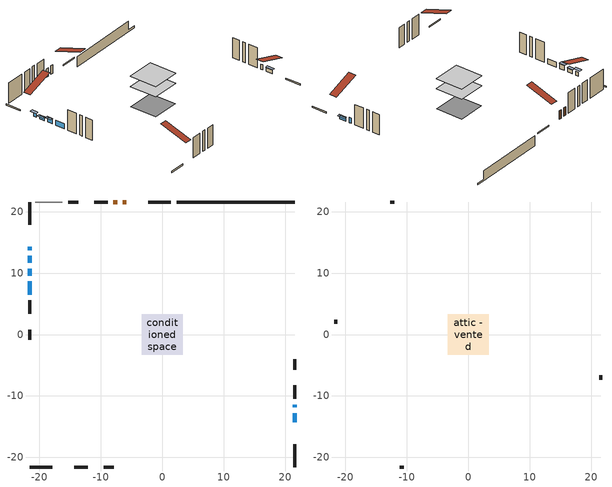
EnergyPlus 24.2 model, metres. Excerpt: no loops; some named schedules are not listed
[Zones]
conditioned space
 floor adiabatic (AdiabaticFloorConstruction): -3.32,-3.32 -3.32,3.32 3.32,3.32 3.32,-3.32 z4.27
 floor foundation (Slab1 construction): -3.23,-3.23 -3.23,3.23 3.23,3.23 3.23,-3.23 z-0.61
 wall outside (RimJoist1 construction): 1.42,21.55 -2.27,21.55 / -21.55,-21.55 -17.86,-21.55 / -21.55,21.55 -21.55,17.86 / 21.55,-21.55 21.55,-17.86 z1.83:2.13
 wall outside (AdiabaticWallConstruction 1): -5.83,21.55 -6.42,21.55 / -7.35,21.55 -7.95,21.55 z1.83:3.86
 wall outside (AdiabaticWallConstruction): -21.55,14.31 -21.55,13.72 z1.83:2.75; 21.55,-14.3 21.55,-12.78 z1.83:2.64; -21.55,12.79 -21.55,11.65 z1.83:2.65; -21.55,10.72 -21.55,9.57 z1.83:2.97; 21.55,-11.85 21.55,-11.41 / -21.55,8.65 -21.55,6.48 z1.83:3.05
 wall outside (Wall1 construction): -8.88,21.55 -11.07,21.55 / -14.3,-21.55 -12.11,-21.55 / -21.55,5.55 -21.55,3.36 / 21.55,-10.48 21.55,-8.29 z1.83:6.71
 wall outside (Wall3 construction): -13.62,21.55 -15.32,21.55 / -9.56,-21.55 -7.86,-21.55 / -21.55,0.8 -21.55,-0.89 / 21.55,-5.73 21.55,-4.04 z1.83:6.71
 wall foundation (FoundationWall1 construction): 2.35,21.55,-0.61 2.35,21.55,1.83 19.63,21.55,1.83 19.63,21.55,-0.18 21.55,21.55,-0.18 21.55,21.55,-0.61
 wall adiabatic (Wall4 construction): -16.25,21.55 -20.62,21.55 z1.83:6.71
 window (WindowConstruction 3): -21.55,14.3 -21.55,13.72 z1.83:2.74
 window (WindowConstruction): 21.55,-14.3 21.55,-12.78 z1.83:2.64
 window (WindowConstruction 1): -21.55,12.79 -21.55,11.65 z1.83:2.64
 window (WindowConstruction 2): -21.55,10.72 -21.55,9.57 z1.83:2.97
 window (WindowConstruction 5): 21.55,-11.85 21.55,-11.41 z1.83:3.05
 window (WindowConstruction 4): -21.55,8.65 -21.55,6.48 z1.83:3.05
 door (Door): -5.83,21.55 -6.42,21.55 z1.83:3.86
 door (Door 1): -7.35,21.55 -7.95,21.55 z1.83:3.86
 ceiling adiabatic (AdiabaticFloorConstruction): 3.32,-3.32 3.32,3.32 -3.32,3.32 -3.32,-3.32 z4.27
attic - vented
 floor to conditioned space (Floor1 construction Reversed): -3.32,-3.32 -3.32,3.32 3.32,3.32 3.32,-3.32 z6.71
 wall outside (Wall2 construction): -12,21.55 -12.69,21.55 / -11.18,-21.55 -10.48,-21.55 / -21.55,2.43 -21.55,1.73 / 21.55,-7.36 21.55,-6.66 z1.83:6.71
 roof outside (Roof1 construction): -4.9,21.55,6.71 -4.9,15.09,8.86 -3.2,15.09,8.86 -3.2,21.55,6.71; -15.23,-21.55,6.71 -15.23,-15.09,8.86 -16.94,-15.09,8.86 -16.94,-21.55,6.71; -21.55,15.23,6.71 -15.09,15.23,8.86 -15.09,16.94,8.86 -21.55,16.94,6.71; 21.55,-15.23,6.71 15.09,-15.23,8.86 15.09,-16.94,8.86 21.55,-16.94,6.71
shading: -21.55,13.26 -21.55,14.76 -22.16,14.76 -22.16,13.26 z3.2; 21.55,-12.63 21.55,-14.45 22.16,-14.45 22.16,-12.63 z2.79; -21.55,11.5 -21.55,12.94 -22.16,12.94 -22.16,11.5 z2.79; -21.55,9.43 -21.55,10.87 -22.16,10.87 -22.16,9.43 z3.12
[Building]
Building 1: Terrain=Suburbs
[Site:Location]
Saint John AP_NB: Latitude {deg}=45.32; Longitude {deg}=-65.89; Time Zone {hr}=-4; Elevation {m}=109; Keep Site Location Information=Yes
[Site:GroundTemperature:Shallow]
1.82357, -0.0370019, -0.186003, 0.696932, 4.24142, 7.7694, 10.828, 12.7655, 12.9301, 11.3543, 8.37368, 4.95392
[Site:WaterMainsTemperature]
Calculation Method=Schedule; Temperature Schedule=mains temperature schedule
[Material] Roughness=Rough; Thermal Absorptance=0.9
Name | Thickness {m} | Conductivity {W/m-K} | Density {kg/m3} | Specific Heat {J/kg-K} | Solar Absorptance | Visible Absorptance
asphalt or fiberglass shingles | 0.00635 | 0.162714 | 1121.4 | 1465.45 | 0.4 | 0.4
ceiling loosefill ins | 0.169333 | 0.0480833 | 16.02 | 1046.75 | 0.7 | 0.7
ceiling stud and cavity | 0.1397 | 0.154352 | 65.682 | 1177.47 | 0.7 | 0.7
concrete 4.0 in. | 0.1016 | 1.803125 | 2242.8 | 837.4 | 0.7 | 0.7
concrete 8.0 in. | 0.2032 | 1.803125 | 2242.8 | 837.4 | 0.7 | 0.7
door material | 0.04445 | 0.053851 | 512.64 | 1214.23 | 0.7 | 0.7
floor covering | 0.0127 | 0.0433444 | 54.468 | 1339.84 | 0.6 | 0.6
floor rigid ins; wall rigid ins | 0.512978 | 0.029427 | 32.04 | 1214.23 | 0.7 | 0.7
floor stud and cavity | 0.1397 | 1.75129 | 37.0049 | 1207.88 | 0.7 | 0.7
furniture material conditioned space 1 | 0.1524 | 0.115458 | 640.8 | 1214.23 | 0.6 | 0.6
gypsum board | 0.0127 | 0.160291 | 801 | 837.4 | 0.6 | 0.6
osb sheathing 0.5 in. | 0.0127 | 0.115458 | 512.64 | 1214.23 | 0.7 | 0.7
osb sheathing 0.5 in. 1 | 0.0127 | 0.115458 | 512.64 | 1214.23 | 0.4 | 0.4
osb sheathing 0.75 in. | 0.01905 | 0.115458 | 512.64 | 1214.23 | 0.7 | 0.7
osb sheathing 2.0 in. | 0.0508 | 0.115458 | 512.64 | 1214.23 | 0.7 | 0.7
rim joist stud and cavity | 0.0508 | 0.035724 | 125.044 | 1163.47 | 0.6 | 0.6
slab rigid ins | 0.00025908 | 0.029427 | 32.04 | 1214.23 | 0.7 | 0.7
wall stud and cavity | 0.1397 | 0.0969908 | 139.0536 | 1170.24 | 0.7 | 0.7
wall stud and cavity 1 | 0.0889 | 6.1454 | 50.32683 | 1063.81 | 0.6 | 0.6
wall stud and cavity 2 | 0.1397 | 0.0978328 | 139.0536 | 1170.24 | 0.7 | 0.7
wall stud and cavity 3 | 0.1397 | 0.0871329 | 139.0536 | 1170.24 | 0.7 | 0.7
wall stud and cavity 4 | 0.0889 | 0.380278 | 52.3479 | 1209.89 | 0.7 | 0.7
wall stud and cavity 5 | 0.0889 | 0.391764 | 83.0341 | 1211.67 | 0.7 | 0.7
wood siding | 0.0254 | 0.102417 | 544.68 | 1172.36 | 0.4 | 0.4
wood siding 1 | 0.00254 | 0.102417 | 544.68 | 1172.36 | 0.4 | 0.4
wood siding 2; wood siding 3; wood siding 4 | 0.0254 | 0.102417 | 544.68 | 1172.36 | 0.7 | 0.7
[WindowMaterial:SimpleGlazingSystem]
Name | U-Factor {W/m2-K} | Solar Heat Gain Coefficient
WindowMaterial | 2.06622 | 0.51
WindowMaterial 1 | 2.10597 | 0.49
WindowMaterial 2 | 2.06793 | 0.52
WindowMaterial 3 | 3.04 | 0.46
WindowMaterial 4 | 1.85898 | 0.64
[Construction]
AdiabaticFloorConstruction: floor stud and cavity, floor rigid ins, osb sheathing 0.75 in., floor covering
AdiabaticWallConstruction: wood siding 3, wall rigid ins, wall stud and cavity 4, gypsum board
AdiabaticWallConstruction 1: wood siding 4, wall rigid ins, wall stud and cavity 4, gypsum board
Door; Door 1: door material
Floor1 construction Reversed: gypsum board, ceiling stud and cavity, ceiling loosefill ins
FoundationWall1 construction: concrete 8.0 in.
furniture construction conditioned space 1: furniture material conditioned space 1
PartitionWallConstruction: gypsum board, wall stud and cavity 5, gypsum board
RimJoist1 construction: wood siding 2, osb sheathing 2.0 in., rim joist stud and cavity
Roof1 construction: asphalt or fiberglass shingles
Slab1 construction: slab rigid ins, concrete 4.0 in.
Wall1 construction: wood siding, osb sheathing 0.5 in., wall stud and cavity, gypsum board
Wall2 construction: wood siding 1, wall stud and cavity 1
Wall3 construction: wood siding, osb sheathing 0.5 in., wall stud and cavity 2, gypsum board
Wall4 construction: osb sheathing 0.5 in. 1, wall stud and cavity 3, gypsum board
WindowConstruction: WindowMaterial
WindowConstruction 1: WindowMaterial 1
WindowConstruction 2: WindowMaterial 2
WindowConstruction 3; WindowConstruction 5: WindowMaterial 3
WindowConstruction 4: WindowMaterial 4
[Zone] Multiplier=1; Part of Total Floor Area=Yes
Name | Volume {m3}
attic - vented | 15.4035
conditioned space | 223.2
[Space]
Name | Zone | Volume {m3}
attic - vented 1 | attic - vented | 15.4035
conditioned space 1 | conditioned space | 223.2
[ZoneInfiltration:EffectiveLeakageArea]
infil attic - vented 1: Zone or Space=attic - vented 1; Schedule=Always On Discrete; Effective Air Leakage Area {cm2}=1554.35; Stack Coefficient=0.00048895; Wind Coefficient=1.49401e-05
[ZoneMixing]
whole house fan mix: Zone or Space=attic - vented; Schedule=Always On Continuous; Design Flow Rate Calculation Method=Flow/Zone; Design Flow Rate {m3/s}=0; Source Zone or Space=conditioned space
[SurfaceProperty:ExposedFoundationPerimeter]
Slab1: Exposed Perimeter Calculation Method=TotalExposedPerimeter; Total Exposed Perimeter {m}=19.202
[InternalMass] Zone or ZoneList=conditioned space; Space or SpaceList=conditioned space 1
Name | Construction | Surface Area {m2}
furniture mass conditioned space 1 | furniture construction conditioned space 1 | 34.3239
partition wall mass | PartitionWallConstruction | 85.8098
[Lights]
interior lighting: Zone or ZoneList or Space or SpaceList=conditioned space 1; Schedule=interior lighting schedule; Design Level Calculation Method=LightingLevel; Lighting Level {W}=343.2; Return Air Fraction=0; Fraction Radiant=0.6; Fraction Visible=0.2; Fraction Replaceable=1
[People]
occupants: Zone or ZoneList or Space or SpaceList=conditioned space 1; Number of People Schedule=occupants schedule; Number of People Calculation Method=People; Number of People=3; Fraction Radiant=0.314171; Sensible Heat Fraction=0.56303; Activity Level Schedule=occupants activity schedule; Carbon Dioxide Generation Rate {m3/s-W}=0; Enable ASHRAE 55 Comfort Warnings=No; Mean Radiant Temperature Calculation Type=EnclosureAveraged
[ElectricEquipment] Zone or ZoneList or Space or SpaceList=conditioned space 1; Design Level Calculation Method=EquipmentLevel
Name | Schedule | Design Level {W} | Fraction Latent | Fraction Radiant | Fraction Lost
clothes dryer | clothes dryer schedule | 140.772 | 0.015 | 0.081 | 0.85
clothes washer | clothes washer schedule | 32.1985 | 0.03 | 0.162 | 0.7
cooking range | cooking range schedule | 208.969 | 0.08 | 0.432 | 0.2
dishwasher | dishwasher schedule | 66.8632 | 0.3 | 0.18 | 0.4
fridge | fridge schedule | 72.9452 | 0 | 0.6 | 0
mech vent bath fan 0 | mech vent bath fan 0 schedule | 50.2 | 0 | 0 | 1
mech vent house fan | mech vent house fan schedule | 25 | 0 | 0 | 0.5
mech vent house fan cfis | mech vent house fan cfis schedule | 0 | 0 | 0 | 0
mech vent range fan 0 | mech vent range fan 0 schedule | 57 | 0 | 0 | 1
misc plug loads | misc plug loads schedule | 494.7 | 0.045 | 0.513 | 0.1
whole house fan | Always On Discrete | 0 | 0 | 0 | 1
[OtherEquipment] Zone or ZoneList or Space or SpaceList=conditioned space 1; Design Level Calculation Method=EquipmentLevel
Name | Fuel Type | Schedule | Design Level {W} | Fraction Latent | Fraction Radiant | Fraction Lost
clothes dryer 1 | Electricity | clothes dryer schedule | 0 | 0.015 | 0.081 | 0.85
cooking range 1 | Electricity | cooking range schedule | 0 | 0.08 | 0.432 | 0.2
general water use latent | None | general water use schedule | 59.3978 | 1 | 0 | 0
general water use sensible | None | general water use schedule | -58.539 | 0 | 0.6 | 0
mech vent house fan latent load | None | Always On Discrete | 0 | 1 | 0 | 0
mech vent house fan sensible load | None | Always On Discrete | 0 | 0 | 0 | 0
water heater energy adjustment1 | Electricity | Always On Discrete | 0.01 | 0 | 0 | 1
[ZoneInfiltration:DesignFlowRate] Zone or ZoneList or Space or SpaceList=conditioned space 1; Schedule=Always On Discrete; Design Flow Rate Calculation Method=Flow/Zone; Design Flow Rate {m3/s}=0
infil flow; natural vent flow; whole house fan flow
[ZoneControl:Thermostat]
conditioned space Thermostat: Zone or ZoneList=conditioned space; Control Type Schedule=conditioned space Thermostat Schedule; Control 1=conditioned space temperature setpoint; Temperature Difference Between Cutout And Setpoint {deltaC}=0
[ZoneHVAC:Baseboard:Convective:Electric]
electric baseboard: Availability Schedule=Always On Discrete; Heating Design Capacity {W}=18350.4; Efficiency=1
[Zone equipment]
conditioned space: electric baseboard
[Foundation:Kiva]
Foundation Kiva 1: Initial Indoor Air Temperature {C}=18; Wall Height Above Grade {m}=1.82999; Wall Depth Below Slab {m}=0.2032
[Foundation:Kiva:Settings]
Soil Conductivity {W/m-K}=0.849921; Soil Density {kg/m3}=1842.3; Soil Specific Heat {J/kg-K}=418.7; Ground Solar Absorptivity=0.9; Ground Thermal Absorptivity=0.9; Ground Surface Roughness {m}=0.03; Far-Field Width {m}=40; Deep-Ground Boundary Condition=ZeroFlux; Deep-Ground Depth {m}=40; Minimum Cell Dimension {m}=0.2; Maximum Cell Growth Coefficient=3; Simulation Timestep=Timestep
[Exterior:Lights]
exterior lighting: Schedule=exterior lighting schedule; Design Level {W}=75.6
[EnergyManagementSystem:GlobalVariable]
infil_program_Qfan
infil_program_Qinf
natural_vent_program_Qnv
natural_vent_program_Qwhf
[EnergyManagementSystem:Sensor]
Name | Output:Variable or Output:Meter Index Key | Output:Variable or Output:Meter
airflow_gain | infil flow | Infiltration Sensible Heat Gain Energy
airflow_gain_1 | natural vent flow | Infiltration Sensible Heat Gain Energy
airflow_gain_2 | whole house fan flow | Infiltration Sensible Heat Gain Energy
airflow_loss | infil flow | Infiltration Sensible Heat Loss Energy
airflow_loss_1 | natural vent flow | Infiltration Sensible Heat Loss Energy
airflow_loss_2 | whole house fan flow | Infiltration Sensible Heat Loss Energy
clg_load_cond |  | Cooling:EnergyTransfer:Zone:CONDITIONED SPACE
clg_sp_s; clg_sp_s_1 | cooling setpoint | Schedule Value
clothes_dryer_exhaust_0_sch_s | clothes dryer exhaust 0 schedule | Schedule Value
conditioned_space_clg_unmet_s | conditioned space | Zone Cooling Setpoint Not Met Time
conditioned_space_htg_unmet_s | conditioned space | Zone Heating Setpoint Not Met Time
cool_season | cooling season schedule | Schedule Value
fridge_tin_s | conditioned space | Zone Mean Air Temperature
htg_load_cond |  | Heating:EnergyTransfer:Zone:CONDITIONED SPACE
htg_sp_s; htg_sp_s_1 | heating setpoint | Schedule Value
ig_ee_conv | clothes dryer | Electric Equipment Convective Heating Energy
ig_ee_conv_2 | cooking range | Electric Equipment Convective Heating Energy
ig_ee_conv_4 | fridge | Electric Equipment Convective Heating Energy
ig_ee_conv_5 | misc plug loads | Electric Equipment Convective Heating Energy
ig_ee_conv_6 | whole house fan | Electric Equipment Convective Heating Energy
ig_ee_rad | clothes dryer | Electric Equipment Radiant Heating Energy
ig_ee_rad_2 | cooking range | Electric Equipment Radiant Heating Energy
ig_ee_rad_4 | fridge | Electric Equipment Radiant Heating Energy
ig_ee_rad_5 | misc plug loads | Electric Equipment Radiant Heating Energy
ig_ee_rad_6 | whole house fan | Electric Equipment Radiant Heating Energy
ig_lgt_conv | interior lighting | Lights Convective Heating Energy
ig_lgt_rad | interior lighting | Lights Radiant Heating Energy
ig_lgt_vis | interior lighting | Lights Visible Radiation Heating Energy
ig_oe_conv | clothes dryer 1 | Other Equipment Convective Heating Energy
ig_oe_conv_1 | cooking range 1 | Other Equipment Convective Heating Energy
ig_oe_conv_2 | general water use latent | Other Equipment Convective Heating Energy
ig_oe_conv_3 | general water use sensible | Other Equipment Convective Heating Energy
ig_oe_conv_4 | water heater energy adjustment1 | Other Equipment Convective Heating Energy
ig_oe_rad | clothes dryer 1 | Other Equipment Radiant Heating Energy
ig_oe_rad_1 | cooking range 1 | Other Equipment Radiant Heating Energy
ig_oe_rad_2 | general water use latent | Other Equipment Radiant Heating Energy
ig_oe_rad_3 | general water use sensible | Other Equipment Radiant Heating Energy
ig_oe_rad_4 | water heater energy adjustment1 | Other Equipment Radiant Heating Energy
ig_ppl_conv | occupants | People Convective Heating Energy
ig_ppl_rad | occupants | People Radiant Heating Energy
im_conv | furniture mass conditioned space 1 | Surface Inside Face Convection Heat Gain Energy
im_conv_1 | partition wall mass | Surface Inside Face Convection Heat Gain Energy
im_ig | furniture mass conditioned space 1 | Surface Inside Face Internal Gains Radiation Heat Gain Energy
im_ig_1 | partition wall mass | Surface Inside Face Internal Gains Radiation Heat Gain Energy
im_lgt | furniture mass conditioned space 1 | Surface Inside Face Lights Radiation Heat Gain Energy
im_lgt_1 | partition wall mass | Surface Inside Face Lights Radiation Heat Gain Energy
im_sol | furniture mass conditioned space 1 | Surface Inside Face Solar Radiation Heat Gain Energy
im_sol_1 | partition wall mass | Surface Inside Face Solar Radiation Heat Gain Energy
im_surf | furniture mass conditioned space 1 | Surface Inside Face Net Surface Thermal Radiation Heat Gain Energy
im_surf_1 | partition wall mass | Surface Inside Face Net Surface Thermal Radiation Heat Gain Energy
mech_vent_bath_fan_0_sch_s | mech vent bath fan 0 schedule | Schedule Value
mech_vent_range_fan_0_sch_s | mech vent range fan 0 schedule | Schedule Value
mv_conv | mech vent bath fan 0 | Electric Equipment Convective Heating Energy
mv_conv_1 | mech vent house fan | Electric Equipment Convective Heating Energy
mv_conv_2 | mech vent house fan cfis | Electric Equipment Convective Heating Energy
mv_conv_3 | mech vent range fan 0 | Electric Equipment Convective Heating Energy
mv_conv_4 | mech vent house fan latent load | Other Equipment Convective Heating Energy
mv_conv_5 | mech vent house fan sensible load | Other Equipment Convective Heating Energy
mv_rad | mech vent bath fan 0 | Electric Equipment Radiant Heating Energy
mv_rad_1 | mech vent house fan | Electric Equipment Radiant Heating Energy
mv_rad_2 | mech vent house fan cfis | Electric Equipment Radiant Heating Energy
mv_rad_3 | mech vent range fan 0 | Electric Equipment Radiant Heating Energy
mv_rad_4 | mech vent house fan latent load | Other Equipment Radiant Heating Energy
mv_rad_5 | mech vent house fan sensible load | Other Equipment Radiant Heating Energy
natural_vent_s | natural vent schedule | Schedule Value
out_pb_s |  | Site Outdoor Air Barometric Pressure
out_wt_s |  | Site Outdoor Air Humidity Ratio
site_vw_s |  | Site Wind Speed
ss_back_out | Window1 | Surface Window Shortwave from Zone Back Out Window Heat Transfer Rate
ss_back_out_1 | Window2 | Surface Window Shortwave from Zone Back Out Window Heat Transfer Rate
ss_back_out_2 | Window3 | Surface Window Shortwave from Zone Back Out Window Heat Transfer Rate
ss_back_out_3 | Window4 | Surface Window Shortwave from Zone Back Out Window Heat Transfer Rate
ss_back_out_4 | Window5 | Surface Window Shortwave from Zone Back Out Window Heat Transfer Rate
ss_back_out_5 | Window6 | Surface Window Shortwave from Zone Back Out Window Heat Transfer Rate
ss_conv | Door1 | Surface Inside Face Convection Heat Gain Energy
ss_conv_1 | Door2 | Surface Inside Face Convection Heat Gain Energy
ss_conv_2 | Window1 | Surface Inside Face Convection Heat Gain Energy
ss_conv_3 | Window2 | Surface Inside Face Convection Heat Gain Energy
ss_conv_4 | Window3 | Surface Inside Face Convection Heat Gain Energy
ss_conv_5 | Window4 | Surface Inside Face Convection Heat Gain Energy
ss_conv_6 | Window5 | Surface Inside Face Convection Heat Gain Energy
ss_conv_7 | Window6 | Surface Inside Face Convection Heat Gain Energy
ss_ig | Door1 | Surface Inside Face Internal Gains Radiation Heat Gain Energy
ss_ig_1 | Door2 | Surface Inside Face Internal Gains Radiation Heat Gain Energy
ss_ig_2 | Window1 | Surface Inside Face Internal Gains Radiation Heat Gain Energy
ss_ig_3 | Window2 | Surface Inside Face Internal Gains Radiation Heat Gain Energy
ss_ig_4 | Window3 | Surface Inside Face Internal Gains Radiation Heat Gain Energy
ss_ig_5 | Window4 | Surface Inside Face Internal Gains Radiation Heat Gain Energy
ss_ig_6 | Window5 | Surface Inside Face Internal Gains Radiation Heat Gain Energy
ss_ig_7 | Window6 | Surface Inside Face Internal Gains Radiation Heat Gain Energy
ss_lgt | Door1 | Surface Inside Face Lights Radiation Heat Gain Energy
ss_lgt_1 | Door2 | Surface Inside Face Lights Radiation Heat Gain Energy
ss_sol | Door1 | Surface Inside Face Solar Radiation Heat Gain Energy
ss_sol_1 | Door2 | Surface Inside Face Solar Radiation Heat Gain Energy
ss_surf | Door1 | Surface Inside Face Net Surface Thermal Radiation Heat Gain Energy
ss_surf_1 | Door2 | Surface Inside Face Net Surface Thermal Radiation Heat Gain Energy
ss_surf_2 | Window1 | Surface Inside Face Net Surface Thermal Radiation Heat Gain Energy
ss_surf_3 | Window2 | Surface Inside Face Net Surface Thermal Radiation Heat Gain Energy
ss_surf_4 | Window3 | Surface Inside Face Net Surface Thermal Radiation Heat Gain Energy
ss_surf_5 | Window4 | Surface Inside Face Net Surface Thermal Radiation Heat Gain Energy
ss_surf_6 | Window5 | Surface Inside Face Net Surface Thermal Radiation Heat Gain Energy
ss_surf_7 | Window6 | Surface Inside Face Net Surface Thermal Radiation Heat Gain Energy
ss_trans_in | Window1 | Surface Window Transmitted Solar Radiation Rate
ss_trans_in_1 | Window2 | Surface Window Transmitted Solar Radiation Rate
ss_trans_in_2 | Window3 | Surface Window Transmitted Solar Radiation Rate
ss_trans_in_3 | Window4 | Surface Window Transmitted Solar Radiation Rate
ss_trans_in_4 | Window5 | Surface Window Transmitted Solar Radiation Rate
ss_trans_in_5 | Window6 | Surface Window Transmitted Solar Radiation Rate
ss_trans_out | Window1 | Surface Inside Face Initial Transmitted Diffuse Transmitted Out Window Solar Radiation Rate
ss_trans_out_1 | Window2 | Surface Inside Face Initial Transmitted Diffuse Transmitted Out Window Solar Radiation Rate
ss_trans_out_2 | Window3 | Surface Inside Face Initial Transmitted Diffuse Transmitted Out Window Solar Radiation Rate
ss_trans_out_3 | Window4 | Surface Inside Face Initial Transmitted Diffuse Transmitted Out Window Solar Radiation Rate
ss_trans_out_4 | Window5 | Surface Inside Face Initial Transmitted Diffuse Transmitted Out Window Solar Radiation Rate
ss_trans_out_5 | Window6 | Surface Inside Face Initial Transmitted Diffuse Transmitted Out Window Solar Radiation Rate
s_conv | Floor1 | Surface Inside Face Convection Heat Gain Energy
s_conv_1 | FoundationWall1 | Surface Inside Face Convection Heat Gain Energy
s_conv_10 | Wall1:180 | Surface Inside Face Convection Heat Gain Energy
s_conv_11 | Wall1:270 | Surface Inside Face Convection Heat Gain Energy
s_conv_12 | Wall1:90 | Surface Inside Face Convection Heat Gain Energy
s_conv_13 | Wall3:0 | Surface Inside Face Convection Heat Gain Energy
s_conv_14 | Wall3:180 | Surface Inside Face Convection Heat Gain Energy
s_conv_15 | Wall3:270 | Surface Inside Face Convection Heat Gain Energy
s_conv_16 | Wall3:90 | Surface Inside Face Convection Heat Gain Energy
s_conv_17 | Wall4 | Surface Inside Face Convection Heat Gain Energy
s_conv_2 | inferred conditioned ceiling | Surface Inside Face Convection Heat Gain Energy
s_conv_3 | inferred conditioned floor | Surface Inside Face Convection Heat Gain Energy
s_conv_4 | RimJoist1:0 | Surface Inside Face Convection Heat Gain Energy
s_conv_5 | RimJoist1:180 | Surface Inside Face Convection Heat Gain Energy
s_conv_6 | RimJoist1:270 | Surface Inside Face Convection Heat Gain Energy
s_conv_7 | RimJoist1:90 | Surface Inside Face Convection Heat Gain Energy
s_conv_8 | Slab1 | Surface Inside Face Convection Heat Gain Energy
s_conv_9 | Wall1:0 | Surface Inside Face Convection Heat Gain Energy
s_ig | Floor1 | Surface Inside Face Internal Gains Radiation Heat Gain Energy
s_ig_1 | FoundationWall1 | Surface Inside Face Internal Gains Radiation Heat Gain Energy
s_ig_10 | Wall1:180 | Surface Inside Face Internal Gains Radiation Heat Gain Energy
s_ig_11 | Wall1:270 | Surface Inside Face Internal Gains Radiation Heat Gain Energy
s_ig_12 | Wall1:90 | Surface Inside Face Internal Gains Radiation Heat Gain Energy
s_ig_13 | Wall3:0 | Surface Inside Face Internal Gains Radiation Heat Gain Energy
s_ig_14 | Wall3:180 | Surface Inside Face Internal Gains Radiation Heat Gain Energy
s_ig_15 | Wall3:270 | Surface Inside Face Internal Gains Radiation Heat Gain Energy
s_ig_16 | Wall3:90 | Surface Inside Face Internal Gains Radiation Heat Gain Energy
s_ig_17 | Wall4 | Surface Inside Face Internal Gains Radiation Heat Gain Energy
s_ig_2 | inferred conditioned ceiling | Surface Inside Face Internal Gains Radiation Heat Gain Energy
s_ig_3 | inferred conditioned floor | Surface Inside Face Internal Gains Radiation Heat Gain Energy
s_ig_4 | RimJoist1:0 | Surface Inside Face Internal Gains Radiation Heat Gain Energy
s_ig_5 | RimJoist1:180 | Surface Inside Face Internal Gains Radiation Heat Gain Energy
s_ig_6 | RimJoist1:270 | Surface Inside Face Internal Gains Radiation Heat Gain Energy
s_ig_7 | RimJoist1:90 | Surface Inside Face Internal Gains Radiation Heat Gain Energy
s_ig_8 | Slab1 | Surface Inside Face Internal Gains Radiation Heat Gain Energy
s_ig_9 | Wall1:0 | Surface Inside Face Internal Gains Radiation Heat Gain Energy
s_lgt | Floor1 | Surface Inside Face Lights Radiation Heat Gain Energy
s_lgt_1 | FoundationWall1 | Surface Inside Face Lights Radiation Heat Gain Energy
s_lgt_10 | Wall1:180 | Surface Inside Face Lights Radiation Heat Gain Energy
s_lgt_11 | Wall1:270 | Surface Inside Face Lights Radiation Heat Gain Energy
s_lgt_12 | Wall1:90 | Surface Inside Face Lights Radiation Heat Gain Energy
s_lgt_13 | Wall3:0 | Surface Inside Face Lights Radiation Heat Gain Energy
s_lgt_14 | Wall3:180 | Surface Inside Face Lights Radiation Heat Gain Energy
s_lgt_15 | Wall3:270 | Surface Inside Face Lights Radiation Heat Gain Energy
s_lgt_16 | Wall3:90 | Surface Inside Face Lights Radiation Heat Gain Energy
s_lgt_17 | Wall4 | Surface Inside Face Lights Radiation Heat Gain Energy
s_lgt_2 | inferred conditioned ceiling | Surface Inside Face Lights Radiation Heat Gain Energy
s_lgt_3 | inferred conditioned floor | Surface Inside Face Lights Radiation Heat Gain Energy
s_lgt_4 | RimJoist1:0 | Surface Inside Face Lights Radiation Heat Gain Energy
s_lgt_5 | RimJoist1:180 | Surface Inside Face Lights Radiation Heat Gain Energy
s_lgt_6 | RimJoist1:270 | Surface Inside Face Lights Radiation Heat Gain Energy
s_lgt_7 | RimJoist1:90 | Surface Inside Face Lights Radiation Heat Gain Energy
s_lgt_8 | Slab1 | Surface Inside Face Lights Radiation Heat Gain Energy
s_lgt_9 | Wall1:0 | Surface Inside Face Lights Radiation Heat Gain Energy
s_sol | Floor1 | Surface Inside Face Solar Radiation Heat Gain Energy
s_sol_1 | FoundationWall1 | Surface Inside Face Solar Radiation Heat Gain Energy
s_sol_10 | Wall1:180 | Surface Inside Face Solar Radiation Heat Gain Energy
s_sol_11 | Wall1:270 | Surface Inside Face Solar Radiation Heat Gain Energy
s_sol_12 | Wall1:90 | Surface Inside Face Solar Radiation Heat Gain Energy
s_sol_13 | Wall3:0 | Surface Inside Face Solar Radiation Heat Gain Energy
s_sol_14 | Wall3:180 | Surface Inside Face Solar Radiation Heat Gain Energy
s_sol_15 | Wall3:270 | Surface Inside Face Solar Radiation Heat Gain Energy
s_sol_16 | Wall3:90 | Surface Inside Face Solar Radiation Heat Gain Energy
